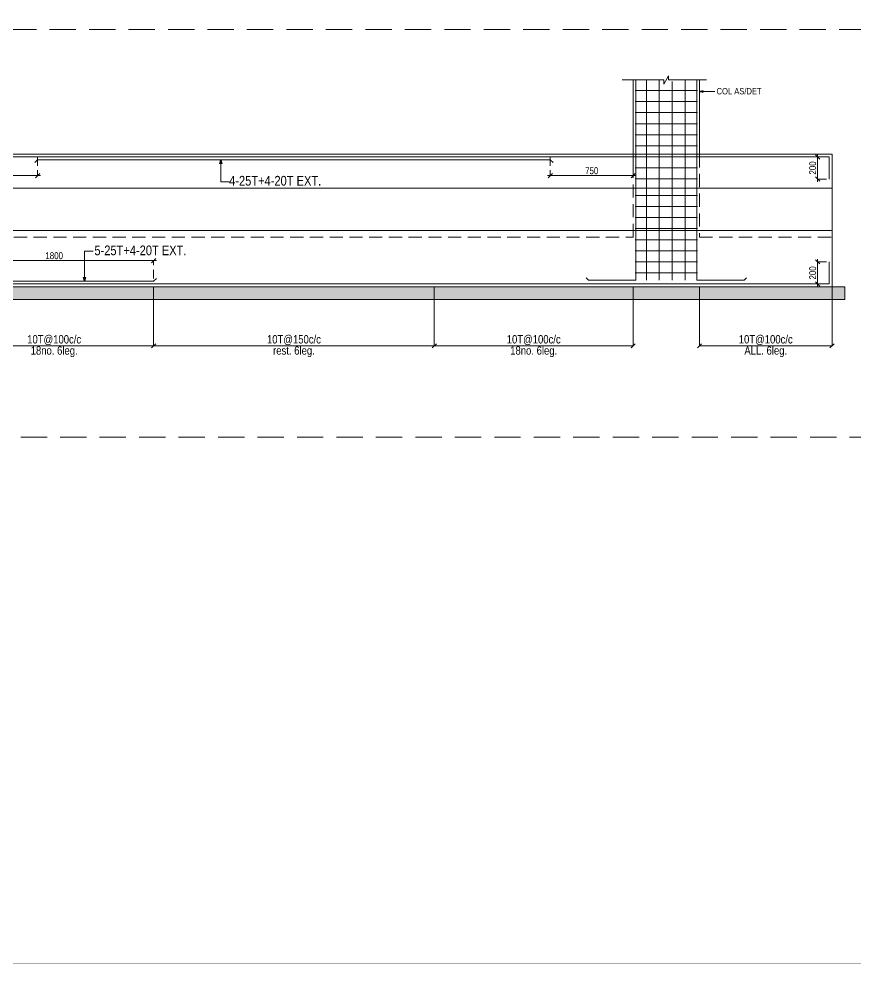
# Model space of a CAD drawing. Header units: millimetres. Extents: x 1112055 to 3390982, y -148532 to 766891.
# Drawn here: x 2384174 to 2414444, y 132279 to 166506 of the extents above; entities that cross this region are included whole.
import ezdxf

# ---------------------------------------------------------------- set-up
doc = ezdxf.new("R2010")
doc.units = ezdxf.units.MM
doc.header["$PDMODE"] = 35
doc.header["$PDSIZE"] = -25
doc.linetypes.add('Hidden', pattern=[9.525, 6.35, -3.175])
for name, color, linetype, lineweight in [('B FOOTING', 49, 'Continuous', 20), ('B HATCH', 250, 'Continuous', 0), ('B P.C.C', 251, 'Continuous', 0), ('B STEEL', 34, 'Continuous', 15), ('B STEEL TEXT', 7, 'Continuous', 15), ('B TITLE BLOCK', 250, 'Continuous', 0), ('B-ST DIM', 250, 'Continuous', 18), ('P STEEL', 7, 'Continuous', 30)]:
    doc.layers.add(name, color=color, linetype=linetype, lineweight=lineweight)
doc.styles.add('ARIAL', font='arial.ttf')
doc.styles.add('Q1', font='g13f12d.shx', dxfattribs={"width": 0.8})
doc.styles.add('SWINC', font='swissc.ttf')
doc.styles.add('SWINS', font='swissc.ttf')
doc.dimstyles.new('BH-STD', dxfattribs={"dimscale": 0, "dimtxt": 230, "dimasz": 125, "dimexe": 0, "dimexo": 100, "dimgap": 50, "dimtad": 1, "dimdec": 0, "dimzin": 1, "dimdsep": 46, "dimtxsty": 'Q1', "dimblk": 'ARCHTICK', "dimcen": 1, "dimdle": 100, "dimclrd": 250, "dimclre": 250, "dimclrt": 256, "dimadec": 0, "dimazin": 0, "dimtfac": 1, "dimtdec": 0, "dimtix": 1, "dimtofl": 0, "dimtmove": 0, "dimatfit": 2, "dimfxl": 1, "dimtolj": 1, "dimtzin": 0, "dimlwd": 9, "dimlwe": 9, "dimarcsym": 0})
doc.dimstyles.new('BHOOMI', dxfattribs={"dimtxt": 230, "dimasz": 150, "dimexe": 10, "dimexo": 0, "dimgap": 25, "dimtad": 1, "dimdec": 0, "dimzin": 0, "dimdsep": 46, "dimtxsty": 'SWINC', "dimblk": 'OBLIQUE', "dimcen": 0.09, "dimclrd": 250, "dimclre": 250, "dimclrt": 256, "dimaunit": 1, "dimadec": 3, "dimazin": 0, "dimtfac": 1, "dimtdec": 0, "dimtofl": 0, "dimtmove": 1, "dimatfit": 3, "dimfxl": 100, "dimtolj": 1, "dimtzin": 0, "dimlwd": 9, "dimlwe": 5, "dimarcsym": 0})
doc.dimstyles.new('DIM 1', dxfattribs={"dimscale": 0, "dimtxt": 230, "dimasz": 150, "dimexe": 0.18, "dimexo": 0.0625, "dimgap": 0.5, "dimtad": 1, "dimdec": 0, "dimzin": 0, "dimdsep": 46, "dimtxsty": 'ARIAL', "dimblk": 'OBLIQUE', "dimcen": 6, "dimse1": 1, "dimse2": 1, "dimclrd": 256, "dimclrt": 256, "dimadec": 0, "dimazin": 2, "dimtfac": 0.75, "dimtdec": 0, "dimtix": 1, "dimtofl": 0, "dimtmove": 1, "dimatfit": 3, "dimldrblk": 'OPEN30', "dimfxl": 0.18, "dimfrac": 1, "dimtolj": 1, "dimtzin": 0, "dimlwd": -1, "dimarcsym": 0})

# ---------------------------------------------------------------- blocks, each defined once
blk = doc.blocks.new('_Oblique')
at = {"color": 0, "linetype": 'ByBlock', "lineweight": -2}
blk.add_line((-0.5, -0.5), (0.5, 0.5), dxfattribs=at)
blk = doc.blocks.new('*D822')
at = {"layer": 'B-ST DIM', "color": 7, "lineweight": 9, "ltscale": 50, "transparency": 16777216}
for p, q in [((2413088, 156807), (2413088, 157807)), ((2413410, 157707), (2413088, 157707))]:
    blk.add_line(p, q, dxfattribs=at)
at = {"layer": 'B-ST DIM', "color": 7, "linetype": 'Hidden', "lineweight": 9, "ltscale": 50, "transparency": 16777216}
blk.add_line((2413410, 156907), (2413088, 156907), dxfattribs=at)
at = {"layer": 'Defpoints', "color": 0, "ltscale": 50, "transparency": 16777216}
for p in [(2413088, 157707), (2413510, 157707), (2413510, 156907)]:
    blk.add_point(p, dxfattribs=at)
at = {"layer": 'B-ST DIM', "color": 7, "lineweight": 9, "ltscale": 50, "transparency": 16777216, "xscale": 150, "yscale": 150, "zscale": 150}
for p, rotation in [((2413088, 157707), 90), ((2413088, 156907), 270)]:
    blk.add_blockref('_Oblique', p, dxfattribs=dict(at, rotation=rotation))
at = {"layer": 'B-ST DIM', "color": 7, "ltscale": 50, "transparency": 16777216, "insert": (2412909, 157307), "char_height": 250, "attachment_point": 5, "rotation": 90, "style": 'SWINC'}
blk.add_mtext('\\A1;200', dxfattribs=at)
blk = doc.blocks.new('*D824')
at = {"layer": 'B-ST DIM', "color": 7, "lineweight": 9, "ltscale": 50, "transparency": 16777216}
for p, q in [((2413088, 161607), (2413088, 160607)), ((2413410, 160707), (2413088, 160707))]:
    blk.add_line(p, q, dxfattribs=at)
at = {"layer": 'B-ST DIM', "color": 7, "linetype": 'Hidden', "lineweight": 9, "ltscale": 50, "transparency": 16777216}
blk.add_line((2413410, 161507), (2413088, 161507), dxfattribs=at)
at = {"layer": 'Defpoints', "color": 0, "ltscale": 50, "transparency": 16777216}
for p in [(2413510, 161507), (2413088, 160707), (2413510, 160707)]:
    blk.add_point(p, dxfattribs=at)
at = {"layer": 'B-ST DIM', "color": 7, "lineweight": 9, "ltscale": 50, "transparency": 16777216, "xscale": 150, "yscale": 150, "zscale": 150}
for p, rotation in [((2413088, 161507), 90), ((2413088, 160707), 270)]:
    blk.add_blockref('_Oblique', p, dxfattribs=dict(at, rotation=rotation))
at = {"layer": 'B-ST DIM', "color": 7, "ltscale": 50, "transparency": 16777216, "insert": (2412909, 161107), "char_height": 250, "attachment_point": 5, "rotation": 90, "style": 'SWINC'}
blk.add_mtext('\\A1;200', dxfattribs=at)
blk = doc.blocks.new('*D831')
at = {"layer": 'B-ST DIM', "color": 250, "lineweight": 5, "ltscale": 50, "transparency": 16777216}
for p, q in [((2408810, 156807), (2408810, 154657)), ((2413610, 156807), (2413610, 154657))]:
    blk.add_line(p, q, dxfattribs=at)
at = {"layer": 'B-ST DIM', "color": 250, "lineweight": 9, "ltscale": 50, "transparency": 16777216}
blk.add_line((2408810, 154667), (2413610, 154667), dxfattribs=at)
at = {"layer": 'Defpoints', "color": 0, "ltscale": 50, "transparency": 16777216}
for p in [(2408810, 156807), (2413610, 156807), (2413610, 154667)]:
    blk.add_point(p, dxfattribs=at)
at = {"layer": 'B-ST DIM', "color": 250, "lineweight": 9, "ltscale": 50, "transparency": 16777216, "xscale": 150, "yscale": 150, "zscale": 150, "rotation": 180}
blk.add_blockref('_Oblique', (2408810, 154667), dxfattribs=at)
at = {"layer": 'B-ST DIM', "color": 250, "lineweight": 9, "ltscale": 50, "transparency": 16777216, "xscale": 150, "yscale": 150, "zscale": 150}
blk.add_blockref('_Oblique', (2413610, 154667), dxfattribs=at)
at = {"layer": 'B-ST DIM', "color": 7, "ltscale": 50, "transparency": 16777216, "char_height": 300, "attachment_point": 5, "style": 'SWINC'}
for s, insert in [('\\A1;10T@100c/c', (2411210, 154874)), ('\\A1;ALL. 6leg.', (2411210, 154453))]:
    blk.add_mtext(s, dxfattribs=dict(at, insert=insert))
blk = doc.blocks.new('_Open30')
at = {"color": 0, "linetype": 'ByBlock', "lineweight": -2}
for p, q in [((-1, 0.27), (0, 0)), ((0, 0), (-1, -0.27)), ((0, 0), (-1, 0))]:
    blk.add_line(p, q, dxfattribs=at)
blk = doc.blocks.new('*D2244')
at = {"layer": 'B-ST DIM', "color": 250, "lineweight": 5, "ltscale": 50, "transparency": 16777216}
for p, q in [((2389051, 156807), (2389051, 154657)), ((2399210, 156807), (2399210, 154657))]:
    blk.add_line(p, q, dxfattribs=at)
at = {"layer": 'B-ST DIM', "color": 250, "lineweight": 9, "ltscale": 50, "transparency": 16777216}
blk.add_line((2399210, 154667), (2389051, 154667), dxfattribs=at)
at = {"layer": 'Defpoints', "color": 0, "ltscale": 50, "transparency": 16777216}
for p in [(2389051, 156807), (2399210, 156807), (2389051, 154667)]:
    blk.add_point(p, dxfattribs=at)
at = {"layer": 'B-ST DIM', "color": 250, "lineweight": 9, "ltscale": 50, "transparency": 16777216, "xscale": 150, "yscale": 150, "zscale": 150, "rotation": 180}
blk.add_blockref('_Oblique', (2389051, 154667), dxfattribs=at)
at = {"layer": 'B-ST DIM', "color": 250, "lineweight": 9, "ltscale": 50, "transparency": 16777216, "xscale": 150, "yscale": 150, "zscale": 150}
blk.add_blockref('_Oblique', (2399210, 154667), dxfattribs=at)
at = {"layer": 'B-ST DIM', "color": 7, "ltscale": 50, "transparency": 16777216, "char_height": 300, "attachment_point": 5, "style": 'SWINC'}
for s, insert in [('\\A1;10T@150c/c', (2394131, 154874)), ('\\A1;rest. 6leg.', (2394131, 154453))]:
    blk.add_mtext(s, dxfattribs=dict(at, insert=insert))
blk = doc.blocks.new('*D2243')
at = {"layer": 'B-ST DIM', "color": 250, "lineweight": 5, "ltscale": 50, "transparency": 16777216}
for p, q in [((2381851, 156807), (2381851, 154657)), ((2389051, 156807), (2389051, 154657))]:
    blk.add_line(p, q, dxfattribs=at)
at = {"layer": 'B-ST DIM', "color": 250, "lineweight": 9, "ltscale": 50, "transparency": 16777216}
blk.add_line((2381851, 154667), (2389051, 154667), dxfattribs=at)
at = {"layer": 'Defpoints', "color": 0, "ltscale": 50, "transparency": 16777216}
for p in [(2381851, 156807), (2389051, 156807), (2389051, 154667)]:
    blk.add_point(p, dxfattribs=at)
at = {"layer": 'B-ST DIM', "color": 250, "lineweight": 9, "ltscale": 50, "transparency": 16777216, "xscale": 150, "yscale": 150, "zscale": 150, "rotation": 180}
blk.add_blockref('_Oblique', (2381851, 154667), dxfattribs=at)
at = {"layer": 'B-ST DIM', "color": 250, "lineweight": 9, "ltscale": 50, "transparency": 16777216, "xscale": 150, "yscale": 150, "zscale": 150}
blk.add_blockref('_Oblique', (2389051, 154667), dxfattribs=at)
at = {"layer": 'B-ST DIM', "color": 7, "ltscale": 50, "transparency": 16777216, "char_height": 300, "attachment_point": 5, "style": 'SWINC'}
for s, insert in [('\\A1;10T@100c/c', (2385451, 154874)), ('\\A1;18no. 6leg.', (2385451, 154453))]:
    blk.add_mtext(s, dxfattribs=dict(at, insert=insert))
blk = doc.blocks.new('*D2245')
at = {"layer": 'B-ST DIM', "color": 250, "lineweight": 5, "ltscale": 50, "transparency": 16777216}
for p, q in [((2399210, 156807), (2399210, 154657)), ((2406410, 156807), (2406410, 154657))]:
    blk.add_line(p, q, dxfattribs=at)
at = {"layer": 'B-ST DIM', "color": 250, "lineweight": 9, "ltscale": 50, "transparency": 16777216}
blk.add_line((2406410, 154667), (2399210, 154667), dxfattribs=at)
at = {"layer": 'Defpoints', "color": 0, "ltscale": 50, "transparency": 16777216}
for p in [(2399210, 156807), (2406410, 156807), (2399210, 154667)]:
    blk.add_point(p, dxfattribs=at)
at = {"layer": 'B-ST DIM', "color": 250, "lineweight": 9, "ltscale": 50, "transparency": 16777216, "xscale": 150, "yscale": 150, "zscale": 150, "rotation": 180}
blk.add_blockref('_Oblique', (2399210, 154667), dxfattribs=at)
at = {"layer": 'B-ST DIM', "color": 250, "lineweight": 9, "ltscale": 50, "transparency": 16777216, "xscale": 150, "yscale": 150, "zscale": 150}
blk.add_blockref('_Oblique', (2406410, 154667), dxfattribs=at)
at = {"layer": 'B-ST DIM', "color": 7, "ltscale": 50, "transparency": 16777216, "char_height": 300, "attachment_point": 5, "style": 'SWINC'}
for s, insert in [('\\A1;10T@100c/c', (2402810, 154874)), ('\\A1;18no. 6leg.', (2402810, 154453))]:
    blk.add_mtext(s, dxfattribs=dict(at, insert=insert))
blk = doc.blocks.new('*D2246')
at = {"layer": 'B-ST DIM', "color": 7, "lineweight": 9, "ltscale": 50, "transparency": 16777216}
for p, q in [((2381851, 161507), (2381851, 160830)), ((2384951, 160830), (2381751, 160830))]:
    blk.add_line(p, q, dxfattribs=at)
at = {"layer": 'B-ST DIM', "color": 7, "linetype": 'Hidden', "lineweight": 9, "ltscale": 50, "transparency": 16777216}
blk.add_line((2384851, 161507), (2384851, 160830), dxfattribs=at)
at = {"layer": 'Defpoints', "color": 0, "ltscale": 50, "transparency": 16777216}
for p in [(2381851, 161607), (2384851, 161607), (2381851, 160830)]:
    blk.add_point(p, dxfattribs=at)
at = {"layer": 'B-ST DIM', "color": 7, "lineweight": 9, "ltscale": 50, "transparency": 16777216, "xscale": 150, "yscale": 150, "zscale": 150, "rotation": 180}
blk.add_blockref('_Oblique', (2381851, 160830), dxfattribs=at)
at = {"layer": 'B-ST DIM', "color": 7, "lineweight": 9, "ltscale": 50, "transparency": 16777216, "xscale": 150, "yscale": 150, "zscale": 150}
blk.add_blockref('_Oblique', (2384851, 160830), dxfattribs=at)
at = {"layer": 'B-ST DIM', "color": 7, "ltscale": 50, "transparency": 16777216, "insert": (2383351, 161008), "char_height": 250, "attachment_point": 5, "style": 'SWINC'}
blk.add_mtext('\\A1;750', dxfattribs=at)
blk = doc.blocks.new('*D2247')
at = {"layer": 'B-ST DIM', "color": 7, "linetype": 'Hidden', "lineweight": 9, "ltscale": 50, "transparency": 16777216}
blk.add_line((2403410, 161507), (2403410, 160830), dxfattribs=at)
at = {"layer": 'B-ST DIM', "color": 7, "lineweight": 9, "ltscale": 50, "transparency": 16777216}
for p, q in [((2406410, 161507), (2406410, 160830)), ((2403310, 160830), (2406510, 160830))]:
    blk.add_line(p, q, dxfattribs=at)
at = {"layer": 'Defpoints', "color": 0, "ltscale": 50, "transparency": 16777216}
for p in [(2403410, 161607), (2406410, 161607), (2406410, 160830)]:
    blk.add_point(p, dxfattribs=at)
at = {"layer": 'B-ST DIM', "color": 7, "lineweight": 9, "ltscale": 50, "transparency": 16777216, "xscale": 150, "yscale": 150, "zscale": 150, "rotation": 180}
blk.add_blockref('_Oblique', (2403410, 160830), dxfattribs=at)
at = {"layer": 'B-ST DIM', "color": 7, "lineweight": 9, "ltscale": 50, "transparency": 16777216, "xscale": 150, "yscale": 150, "zscale": 150}
blk.add_blockref('_Oblique', (2406410, 160830), dxfattribs=at)
at = {"layer": 'B-ST DIM', "color": 7, "ltscale": 50, "transparency": 16777216, "insert": (2404910, 161008), "char_height": 250, "attachment_point": 5, "style": 'SWINC'}
blk.add_mtext('\\A1;750', dxfattribs=at)
blk = doc.blocks.new('*D2251')
at = {"layer": 'B-ST DIM', "color": 7, "lineweight": 9, "ltscale": 50, "transparency": 16777216}
for p, q in [((2381851, 158507), (2381851, 157753)), ((2389151, 157753), (2381751, 157753))]:
    blk.add_line(p, q, dxfattribs=at)
at = {"layer": 'B-ST DIM', "color": 7, "linetype": 'Hidden', "lineweight": 9, "ltscale": 50, "transparency": 16777216}
blk.add_line((2389051, 157107), (2389051, 157753), dxfattribs=at)
at = {"layer": 'Defpoints', "color": 0, "ltscale": 50, "transparency": 16777216}
for p in [(2381851, 158607), (2381851, 157753), (2389051, 157007)]:
    blk.add_point(p, dxfattribs=at)
at = {"layer": 'B-ST DIM', "color": 7, "lineweight": 9, "ltscale": 50, "transparency": 16777216, "xscale": 150, "yscale": 150, "zscale": 150, "rotation": 180}
blk.add_blockref('_Oblique', (2381851, 157753), dxfattribs=at)
at = {"layer": 'B-ST DIM', "color": 7, "lineweight": 9, "ltscale": 50, "transparency": 16777216, "xscale": 150, "yscale": 150, "zscale": 150}
blk.add_blockref('_Oblique', (2389051, 157753), dxfattribs=at)
at = {"layer": 'B-ST DIM', "color": 7, "ltscale": 50, "transparency": 16777216, "insert": (2385451, 157931), "char_height": 250, "attachment_point": 5, "style": 'SWINC'}
blk.add_mtext('\\A1;1800', dxfattribs=at)

msp = doc.modelspace()

# ---------------------------------------------------------------- hatches: boundary and pattern name
at = {"layer": 'B HATCH', "lineweight": 0}
h = msp.add_hatch(dxfattribs=at)
h.set_pattern_fill('AR-CONC', color=250, scale=3, style=0)
h.set_pattern_definition([(50, (763899.76, -363238.9), (546.55401, -47.81726), [57.15, -628.65]), (355, (763899.76, -363238.9), (-105.73026, 573.17054), [45.72, -502.92175]), (100.451445, (763945.3, -363242.87), (440.82374, 525.35326), [48.57003, -534.27073]), (46.1842, (763899.76, -363086.5), (813.23712, -126.12698), [85.725, -942.975]), (96.63556, (763967.5, -363097), (712.2124, 742.27837), [72.85507, -801.40682]), (351.18415, (763899.76, -363086.5), (712.2124, 742.27837), [68.5799, -754.3792]), (21, (763975.96, -363124.6), (454.84317, -306.7956), [57.15, -628.65]), (326, (763975.96, -363124.6), (185.40609, 552.5639), [45.72, -502.92]), (71.451445, (764013.86, -363150.15), (640.24926, 245.7683), [48.57003, -534.26981]), (37.5, (763899.76, -363238.88), (9.26581, 253.665117), [0, -496.824, 0, -510.54, 0, -504.825]), (7.5, (763899.76, -363238.88), (200.458988, 300.541724), [0, -291.084, 0, -485.394, 0, -192.405]), (327.5, (763729.83, -363238.88), (406.771786, -17.186232), [0, -190.5, 0, -594.36, 0, -788.67]), (317.5, (763653.63, -363238.88), (444.387544, 76.27947), [0, -247.65, 0, -394.716, 0, -560.07])])
h.paths.add_polyline_path([(2319370.7, 156807.5), (2319370.7, 156347.5), (2414070.4, 156347.5), (2414070.4, 156807.5)])

# ---------------------------------------------------------------- linework, layer by layer
at = {"layer": 'B FOOTING', "color": 1, "lineweight": 13, "ltscale": 10}
for p, q in [((2406410.4, 161607.5), (2406410.4, 164299.4)), ((2408810.4, 161607.5), (2408810.4, 164299.4))]:
    msp.add_line(p, q, dxfattribs=at)
at = {"layer": 'B FOOTING'}
for p, q in [((2413610.4, 161607.5), (2319830.7, 161607.5)), ((2413610.4, 156807.5), (2413610.4, 161607.5))]:
    msp.add_line(p, q, dxfattribs=at)
at = {"layer": 'B FOOTING', "color": 1, "lineweight": 13, "ltscale": 10}
msp.add_lwpolyline([(2406012.9, 164299.4), (2407520.7, 164299.4), (2407520.7, 164141), (2407685.9, 164450.4), (2407685.9, 164299.4), (2409059.9, 164299.4)], dxfattribs=at)
at = {"layer": 'B FOOTING'}
msp.add_lwpolyline([(2319370.7, 156807.5), (2414070.4, 156807.5), (2414070.4, 156347.5), (2319370.7, 156347.5)], close=True, dxfattribs=at)
at = {"layer": 'B P.C.C', "color": 250, "linetype": 'Hidden', "lineweight": 0, "ltscale": 150}
msp.add_lwpolyline([(2430531, 166117.5), (2317088.7, 166117.5), (2317088.7, 151362.5), (2430531, 151362.5)], close=True, dxfattribs=at)
at = {"layer": 'B P.C.C', "color": 250, "linetype": 'Hidden', "lineweight": 0, "ltscale": 75}
for points in [[(2381850.7, 161607.5), (2381850.7, 158607.5), (2406410.4, 158607.5), (2406410.4, 161607.5)], [(2408810.4, 161607.5), (2408810.4, 158607.5), (2413610.4, 158607.5)]]:
    msp.add_lwpolyline(points, dxfattribs=at)
at = {"layer": 'B STEEL'}
for p, q in [((2384750.7, 161307.5), (2384850.7, 161407.5)), ((2403410.4, 161407.5), (2384850.7, 161407.5)), ((2403510.4, 161307.5), (2403410.4, 161407.5)), ((2319830.7, 160377.8), (2413610.4, 160377.8)), ((2319830.7, 158844.5), (2413610.4, 158844.5))]:
    msp.add_line(p, q, dxfattribs=at)
for points in [[(2319930.7, 160707.5), (2319930.7, 161507.5), (2413510.4, 161507.5), (2413510.4, 160707.5)], [(2319930.7, 157707.5), (2319930.7, 156907.5), (2413510.4, 156907.5), (2413510.4, 157707.5)], [(2389150.7, 157107.5), (2389050.7, 157007.5), (2372250.7, 157007.5), (2372150.7, 157107.5)]]:
    msp.add_lwpolyline(points, dxfattribs=at)
at = {"layer": 'B TITLE BLOCK', "color": 1, "const_width": 10.8}
msp.add_lwpolyline([(2464580.5, 198431.1), (2464580.5, 132284.8), (2315983.6, 132284.8), (2315983.6, 198431.1)], close=True, dxfattribs=at)
at = {"layer": 'B TITLE BLOCK', "color": 250, "lineweight": 0, "const_width": 10.8}
msp.add_lwpolyline([(2464099.8, 197950.5), (2464099.8, 132765.4), (2316464.3, 132765.4), (2316464.3, 197950.5)], close=True, dxfattribs=at)
at = {"layer": 'P STEEL', "color": 250, "lineweight": 0}
for p, q in [((2406895.1, 164299.4), (2406895.1, 157044.2)), ((2407352, 164299.4), (2407352, 157044.2)), ((2408295.1, 164299.4), (2408295.1, 157044.2)), ((2407823.6, 164242.3), (2407823.6, 157044.2)), ((2408735.4, 163911.8), (2406485.4, 163911.8)), ((2408735.4, 163511.8), (2406485.4, 163511.8)), ((2408735.4, 163111.8), (2406485.4, 163111.8)), ((2408735.4, 162711.8), (2406485.4, 162711.8)), ((2408735.4, 162311.8), (2406485.4, 162311.8)), ((2408735.4, 161911.8), (2406485.4, 161911.8)), ((2408735.4, 161511.8), (2406485.4, 161511.8)), ((2408735.4, 161111.8), (2406485.4, 161111.8)), ((2408735.4, 160711.8), (2406485.4, 160711.8)), ((2408735.4, 160111.8), (2406485.4, 160111.8)), ((2408735.4, 159711.8), (2406485.4, 159711.8)), ((2408735.4, 159311.8), (2406485.4, 159311.8)), ((2408735.4, 158911.8), (2406485.4, 158911.8)), ((2408735.4, 158511.8), (2406485.4, 158511.8)), ((2408735.4, 158111.8), (2406485.4, 158111.8)), ((2408735.4, 157711.8), (2406485.4, 157711.8)), ((2408735.4, 157311.8), (2406485.4, 157311.8))]:
    msp.add_line(p, q, dxfattribs=at)
for points in [[(2406510.4, 164299.4), (2406510.4, 157044.2), (2404788.3, 157044.2), (2404710.4, 157125.9)], [(2408710.4, 164299.4), (2408710.4, 157044.2), (2410432.4, 157044.2), (2410510.4, 157125.9)]]:
    msp.add_lwpolyline(points, dxfattribs=at)

# ---------------------------------------------------------------- texts
at = {"layer": 'B STEEL TEXT', "lineweight": 5, "style": 'SWINS'}
msp.add_text('COL AS/DET', height=230, dxfattribs=at).set_placement((2409429.9, 163773.1))
at = {"layer": 'B STEEL TEXT', "lineweight": 9, "style": 'SWINC'}
for s, p in [('4-25T+4-20T EXT.', (2391785.3, 160470)), ('5-25T+4-20T EXT.', (2386907.6, 157949.1))]:
    msp.add_text(s, height=350, dxfattribs=at).set_placement(p)
at = {"layer": 'B TITLE BLOCK', "color": 251, "attachment_point": 2, "style": 'SWINC'}
for width, heights, insert, char_height in [(758153.186, [106642.9], (2454574, 147468), 289.947), (582591.087, [81948.1], (2535103.7, 144063.4), 222.806)]:
    msp.add_mtext_dynamic_manual_height_columns('\\pxsm1,qj;{\\fBankGothic Lt BT|b0|i0|c0|p34;BHOOMI\\P\\ps*,q*;\\fGost|b0|i0|c0|p2;\\H0.8x;- CONSULTANTS -\\C1; }', width=width, gutter_width=0, heights=heights, dxfattribs=dict(at, insert=insert, char_height=char_height))

# ---------------------------------------------------------------- dimensions: what is measured, and where the dimension line sits
at = {"layer": 'B-ST DIM', "ltscale": 50}
for base, p1, p2, angle, picture, middle in [((2381850.7, 160829.6), (2384850.7, 161607.5), (2381850.7, 161607.5), 180, '*D2246', (2383350.7, 161007.7)), ((2413087.9, 160707.5), (2413510.4, 161507.5), (2413510.4, 160707.5), 270, '*D824', (2412909.4, 161107.5)), ((2381850.7, 157752.7), (2389050.7, 157007.5), (2381850.7, 158607.5), 180, '*D2251', (2385450.7, 157931)), ((2413087.9, 157707.5), (2413510.4, 156907.5), (2413510.4, 157707.5), 90, '*D822', (2412909.4, 157307.5))]:
    dim = msp.add_linear_dim(base=base, p1=p1, p2=p2, angle=angle, dimstyle='BH-STD', override={"dimscale": 1, "dimtxt": 250, "dimasz": 150, "dimlfac": 0.25, "dimtxsty": 'SWINC', "dimblk1": 'Oblique', "dimblk2": 'Oblique', "dimsah": 1, "dimclrd": 7, "dimclre": 7, "dimclrt": 7}, dxfattribs=at)
    dim.commit()
    dim.dimension.update_dxf_attribs({"geometry": picture, "text_midpoint": middle})
dim = msp.add_linear_dim(base=(2406410.4, 160829.6), p1=(2403410.4, 161607.5), p2=(2406410.4, 161607.5), dimstyle='BH-STD', override={"dimscale": 1, "dimtxt": 250, "dimasz": 150, "dimlfac": 0.25, "dimtxsty": 'SWINC', "dimblk1": 'Oblique', "dimblk2": 'Oblique', "dimsah": 1, "dimclrd": 7, "dimclre": 7, "dimclrt": 7}, dxfattribs=at)
dim.commit()
dim.dimension.update_dxf_attribs({"geometry": '*D2247', "text_midpoint": (2404910.4, 161007.7)})
for base, p1, p2, text, picture, middle in [((2389050.7, 154667.3), (2381850.7, 156807.5), (2389050.7, 156807.5), '10T@100c/c\\X18no. 6leg.', '*D2243', (2385450.7, 154667.3)), ((2413610.4, 154667.3), (2408810.4, 156807.5), (2413610.4, 156807.5), '10T@100c/c\\XALL. 6leg.', '*D831', (2411210.4, 154667.3))]:
    dim = msp.add_linear_dim(base=base, p1=p1, p2=p2, text=text, dimstyle='BHOOMI', override={"dimtxt": 300, "dimclrt": 7}, dxfattribs=at)
    dim.commit()
    dim.dimension.update_dxf_attribs({"geometry": picture, "text_midpoint": middle})
for base, p1, p2, text, picture, middle in [((2389050.7, 154667.3), (2399210.4, 156807.5), (2389050.7, 156807.5), '10T@150c/c\\Xrest. 6leg.', '*D2244', (2394130.5, 154667.3)), ((2399210.4, 154667.3), (2406410.4, 156807.5), (2399210.4, 156807.5), '10T@100c/c\\X18no. 6leg.', '*D2245', (2402810.4, 154667.3))]:
    dim = msp.add_linear_dim(base=base, p1=p1, p2=p2, angle=180, text=text, dimstyle='BHOOMI', override={"dimtxt": 300, "dimclrt": 7}, dxfattribs=at)
    dim.commit()
    dim.dimension.update_dxf_attribs({"geometry": picture, "text_midpoint": middle})

# ---------------------------------------------------------------- leaders
at = {"layer": 'B STEEL TEXT', "lineweight": 5}
for points in [[(2408799.6, 163878.1), (2409364.1, 163878.1)], [(2391485.1, 161407.5), (2391485.1, 160609.9), (2391796.2, 160609.9)], [(2386549.2, 157007.5), (2386549.2, 158095.7), (2386860.3, 158095.7)]]:
    msp.add_leader(points, dimstyle='DIM 1', override={"dimscale": 1, "dimtad": 0, "dimtxsty": 'SWINC', "dimfxlon": 1, "dimlwd": 5, "dimarcsym": 2}, dxfattribs=at)

doc.saveas('drawing.dxf')
